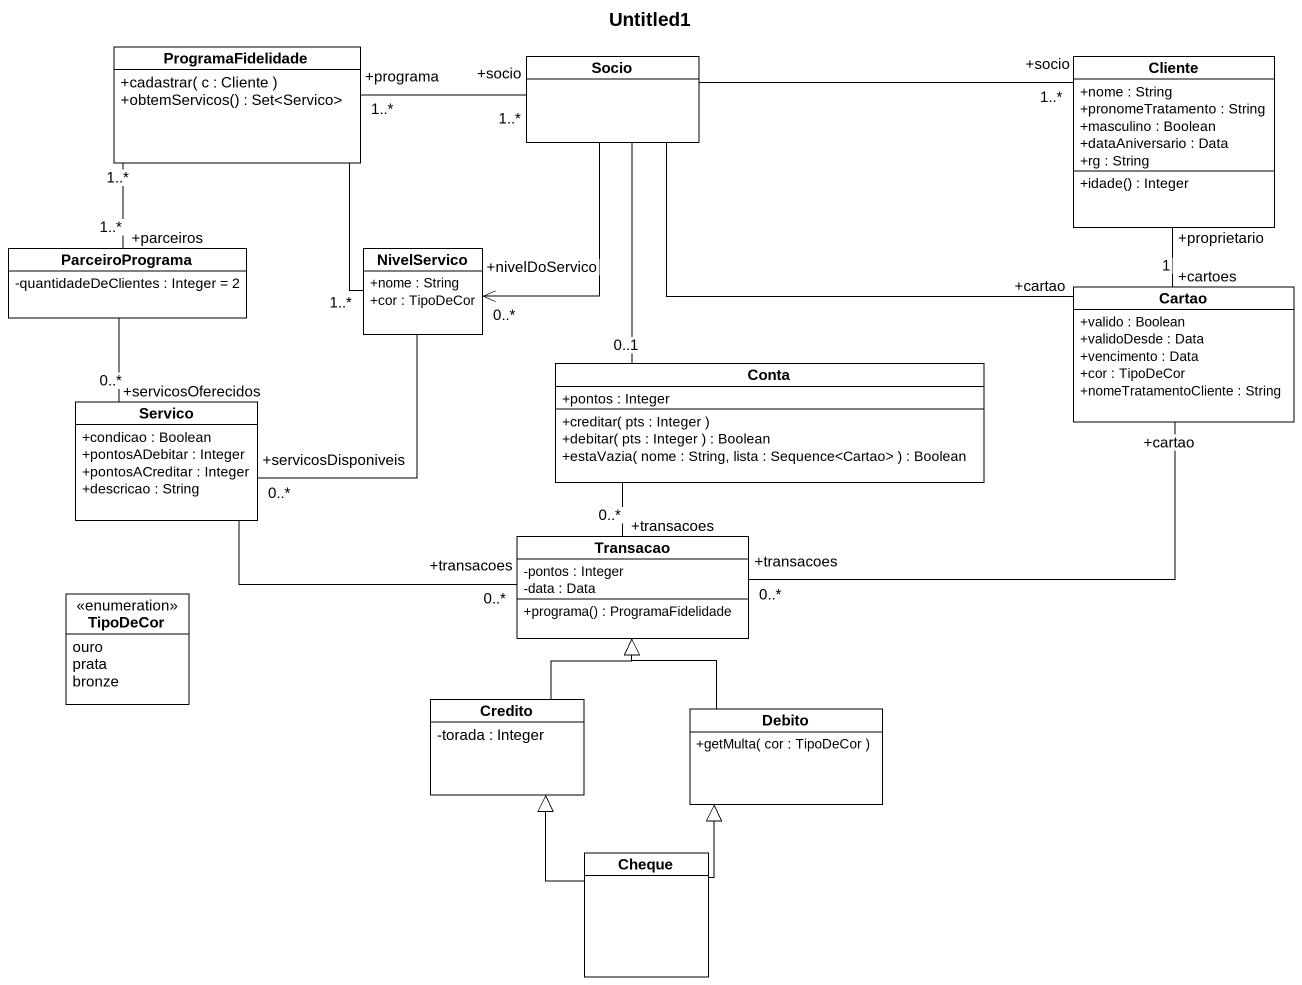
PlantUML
@startuml
title Untitled1
hide circle
hide empty members
skinparam classAttributeIconSize 0
class ProgramaFidelidade {
  +cadastrar( c : Cliente )
  +obtemServicos() : Set<Servico>
}
class Socio
class Cliente {
  +nome : String
  +pronomeTratamento : String
  +masculino : Boolean
  +dataAniversario : Data
  +rg : String
  +idade() : Integer
}
class ParceiroPrograma {
  -quantidadeDeClientes : Integer = 2
}
class NivelServico {
  +nome : String
  +cor : TipoDeCor
}
class Cartao {
  +valido : Boolean
  +validoDesde : Data
  +vencimento : Data
  +cor : TipoDeCor
  +nomeTratamentoCliente : String
}
class Servico {
  +condicao : Boolean
  +pontosADebitar : Integer
  +pontosACreditar : Integer
  +descricao : String
}
class Conta {
  +pontos : Integer
  +creditar( pts : Integer )
  +debitar( pts : Integer ) : Boolean
  +estaVazia( nome : String, lista : Sequence<Cartao> ) : Boolean
}
class Transacao {
  -pontos : Integer
  -data : Data
  +programa() : ProgramaFidelidade
}
enum TipoDeCor {
  ouro
  prata
  bronze
}
class Credito {
  -torada : Integer
}
class Debito {
  +getMulta( cor : TipoDeCor )
}
class Cheque
ProgramaFidelidade "+programa\n1..*" -right- "+socio\n1..*" Socio
Socio -right- "+socio\n1..*" Cliente
Socio --> "+nivelDoServico\n0..*" NivelServico
Socio -right- "+cartao" Cartao
Socio -- "0..1" Conta
Cliente "+proprietario" -- "+cartoes\n1" Cartao
ParceiroPrograma "+parceiros\n1..*" -up- "1..*" ProgramaFidelidade
NivelServico "1..*" -up- ProgramaFidelidade
NivelServico -- "+servicosDisponiveis\n0..*" Servico
Cartao "+cartao" -left- "+transacoes\n0..*" Transacao
Servico "+servicosOferecidos\n0..*" -up- ParceiroPrograma
Servico -right- "+transacoes\n0..*" Transacao
Conta -- "+transacoes\n0..*" Transacao
Credito -up-|> Transacao
Debito -up-|> Transacao
Cheque -up-|> Credito
Cheque -up-|> Debito
@enduml
